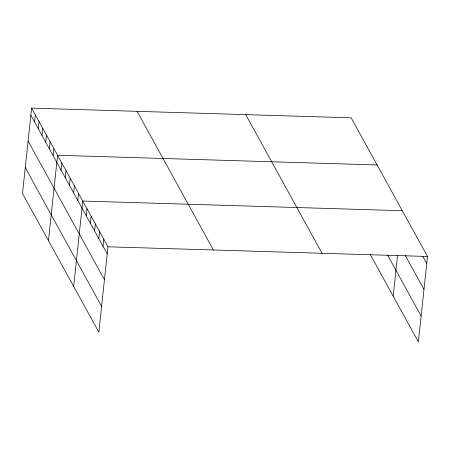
<?xml version="1.0" encoding="UTF-8"?>
<svg xmlns="http://www.w3.org/2000/svg" width="450" height="450" viewBox="0 0 450 450"><rect width="100%" height="100%" fill="white"/><g stroke="black" fill="none" stroke-linecap="round" stroke-linejoin="round"><path stroke-width="0.67" d="M31.624 108.129L22.5 193.517L98.837 332.179L107.966 246.791L31.624 108.129L351.163 117.821L427.5 256.483L418.376 341.871L370.249 254.458M34.577 121.95L35.331 114.868M38.284 128.683L39.043 121.601M41.991 135.416L42.75 128.334M45.697 142.155L46.457 135.073M49.41 148.888L50.164 141.806M53.117 155.621L53.871 148.539M48.454 240.666L57.583 155.278L377.117 164.964M61.02 169.982L61.779 162.906M65.222 177.609L65.976 170.528M69.418 185.237L70.178 178.155M73.62 192.864L74.374 185.782M77.816 200.492L78.576 193.41M73.648 286.425L82.772 201.037L402.306 210.724M86.214 215.741L86.974 208.659M90.411 223.369L91.17 216.287M94.612 230.996L95.366 223.914M98.809 238.624L99.568 231.542M103.011 246.246L103.764 239.169M393.182 296.111L397.547 255.251M107.966 246.791L427.5 256.483M422.865 256.523L426.741 263.559M405.248 255.375L423.984 289.401M387.546 255.015L421.138 316.029M245.711 114.621L322.054 253.282M137.07 111.33L213.412 249.992M30.87 115.211L107.207 253.873M28.108 141.053L104.445 279.714M25.262 167.676L101.599 306.338"/></g></svg>
